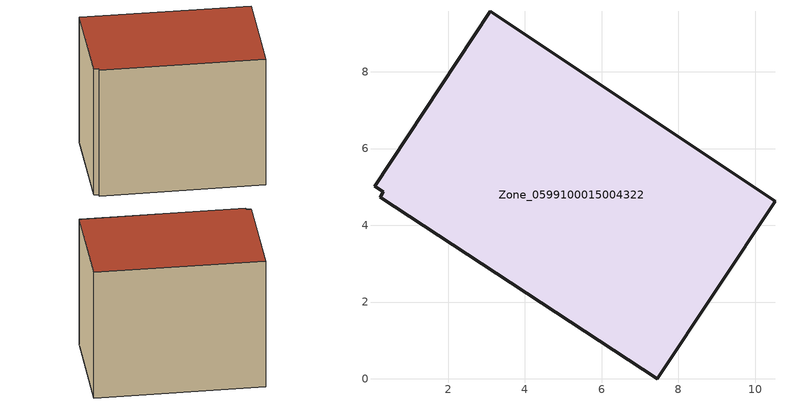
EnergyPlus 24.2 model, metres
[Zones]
Zone_0599100015004322
 floor ground (C_G): 7.45,0 0.24,4.74 0.32,4.87 0.08,5.02 3.1,9.58 10.52,4.63 z0.89
 wall outside (C_F): 7.45,0 10.52,4.63 3.1,9.58 0.08,5.02 0.32,4.87 0.24,4.74 7.45,0 z0.89:8.33
 roof outside (C_R): 0.24,4.74 7.45,0 10.52,4.63 3.1,9.58 0.08,5.02 0.32,4.87 z8.33
[BUILDING]
Pand.0599100015004322: North Axis=0; Terrain=City; Loads Convergence Tolerance Value=0.04; Temperature Convergence Tolerance Value=0.4; Solar Distribution=FullExterior; Maximum Number of Warmup Days=25; Minimum Number of Warmup Days=1
[Site:Location]
Rotterdam.The.Hague.AP_ZH_NLD Design_Conditions: Latitude=51.96; Longitude=4.45; Time Zone=1; Elevation=-4.5
[SITE:GROUNDTEMPERATURE:BUILDINGSURFACE]
18, 18, 18, 18, 18, 18, 18, 18, 18, 18, 18, 18
[MATERIAL] Thermal Absorptance=0.9; Solar Absorptance=0.7; Visible Absorptance=0.7
Name | Roughness | Thickness | Conductivity | Density | Specific Heat
G.TC.1975-1991 | MediumSmooth | 0.15 | 0.288461 | 540 | 1210
F.TC.1975-1991 | Rough | 0.3 | 0.230769 | 1920 | 840
R.TC.1975-1991 | MediumRough | 0.2 | 0.153846 | 1500 | 1000
[CONSTRUCTION]
C_G: G.TC.1975-1991
C_F: F.TC.1975-1991
C_R: R.TC.1975-1991
[ZONE]
Zone_0599100015004322: Type=1; Multiplier=1; Ceiling Height=Autocalculate; Volume=Autocalculate; Floor Area=autocalculate; Part of Total Floor Area=Yes
[ZONEINFILTRATION:DESIGNFLOWRATE]
Infil_Zone_0599100015004322: Zone or ZoneList or Space or SpaceList=Zone_0599100015004322; Schedule=AlwaysOn; Design Flow Rate Calculation Method=Flow/Area; Flow Rate per Floor Area=0.003; Constant Term Coefficient=1; Temperature Term Coefficient=0; Velocity Term Coefficient=0; Velocity Squared Term Coefficient=0
[HVACTEMPLATE:ZONE:IDEALLOADSAIRSYSTEM]
Zone_0599100015004322: Maximum Heating Supply Air Temperature=50; Minimum Cooling Supply Air Temperature=13; Maximum Heating Supply Air Humidity Ratio=0.0156; Minimum Cooling Supply Air Humidity Ratio=0.0077; Heating Limit=NoLimit; Cooling Limit=NoLimit; Dehumidification Control Type=ConstantSensibleHeatRatio; Cooling Sensible Heat Ratio=0.7; Dehumidification Setpoint=60; Humidification Control Type=None; Humidification Setpoint=30; Outdoor Air Method=None; Outdoor Air Flow Rate per Person=0.00944; Outdoor Air Flow Rate per Zone Floor Area=0; Outdoor Air Flow Rate per Zone=0; Demand Controlled Ventilation Type=None; Outdoor Air Economizer Type=NoEconomizer; Heat Recovery Type=None; Sensible Heat Recovery Effectiveness=0.7; Latent Heat Recovery Effectiveness=0.65
[ZONECONTROL:THERMOSTAT]
ThermostatControl_Zone_0599100015004322: Zone or ZoneList=Zone_0599100015004322; Control Type Schedule=DualSetpointControlType; Control 1=Thermostat_Zone_0599100015004322; Temperature Difference Between Cutout And Setpoint=0
[THERMOSTATSETPOINT:DUALSETPOINT]
Thermostat_Zone_0599100015004322: Heating Setpoint Temperature Schedule=HeatingSetpoint_Zone_0599100015004322; Cooling Setpoint Temperature Schedule=CoolingSetpoint_Zone_0599100015004322
[SCHEDULE:COMPACT]
HeatingSetpoint_Zone_0599100015004322: Through: 12/31, For: AllDays, Until: 24:00, 21
CoolingSetpoint_Zone_0599100015004322: Through: 12/31, For: AllDays, Until: 24:00, 24
DualSetpointControlType: Through: 12/31, For: AllDays, Until: 24:00, 4
AlwaysOn: Through: 12/31, For: AllDays, Until: 24:00, 1
